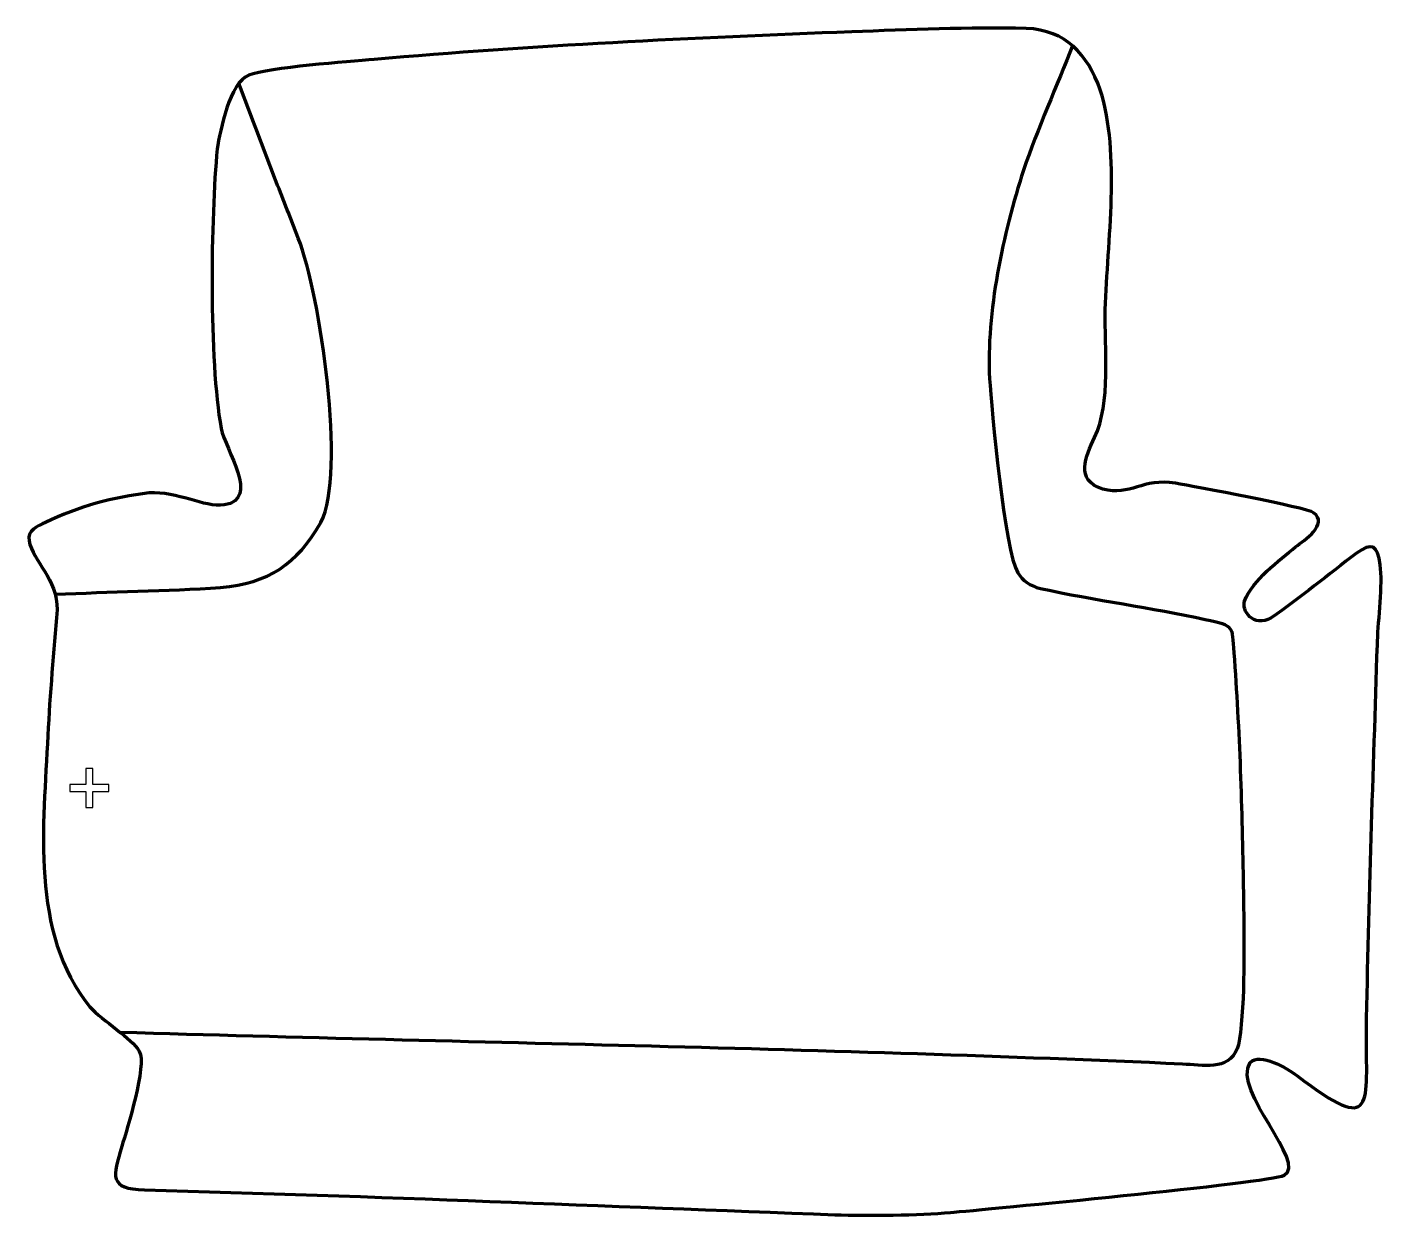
# Model space of a CAD drawing. Header units: millimetres. Extents: x -541 to 36, y 175 to 681.
import ezdxf

# ---------------------------------------------------------------- set-up
doc = ezdxf.new("R2010")
doc.units = ezdxf.units.MM
doc.header["$MEASUREMENT"] = 0
doc.layers.add('layer 2', color=7, linetype='Continuous')
doc.layers.add('layer 3', color=7, linetype='Continuous')

msp = doc.modelspace()

# ---------------------------------------------------------------- linework, layer by layer
at = {"layer": 'layer 2', "color": 142, "lineweight": 158}
for points, knots in [([(-96.1911, 673.4782), (-103.1213, 656.0605), (-111.2125, 637.7123), (-117.2399, 620.1029), (-117.2399, 620.1029), (-125.9081, 593.3431), (-133.2315, 559.3283), (-131.696, 531.168), (-131.696, 531.168), (-130.9923, 519.0877), (-125.1815, 457.2881), (-119.6656, 448.5373), (-119.6656, 448.5373), (-117.6681, 445.3682), (-114.6688, 442.9548), (-110.02, 441.8913), (-110.02, 441.8913), (-86.7978, 436.7927), (-62.8731, 433.7745), (-39.8706, 428.6736), (-39.8706, 428.6736), (-27.1667, 425.8565), (-28.6186, 426.1224), (-27.7196, 414.4722), (-27.7196, 414.4722), (-25.2037, 381.8701), (-24.2073, 347.1454), (-23.6758, 314.3693), (-23.6758, 314.3693), (-23.6758, 314.3693), (-23.6564, 313.1743), (-23.6564, 313.1743), (-23.6564, 313.1743), (-23.3956, 294.895), (-22.8278, 270.6516), (-24.9126, 252.6502), (-24.9126, 252.6502), (-25.174, 250.3935), (-25.4871, 247.9409), (-26.2633, 245.797), (-26.2633, 245.797), (-30.1273, 236.1782), (-40.9954, 238.8377), (-49.6237, 239.2285), (-49.6237, 239.2285), (-199.4562, 246.0148), (-351.6527, 248.1522), (-501.8239, 252.7553)], [0, 0, 0, 0, 0.07692308, 0.07692308, 0.07692308, 0.07692308, 0.15384615, 0.15384615, 0.15384615, 0.15384615, 0.23076923, 0.23076923, 0.23076923, 0.23076923, 0.30769231, 0.30769231, 0.30769231, 0.30769231, 0.38461538, 0.38461538, 0.38461538, 0.38461538, 0.46153846, 0.46153846, 0.46153846, 0.46153846, 0.53846154, 0.53846154, 0.53846154, 0.53846154, 0.61538462, 0.61538462, 0.61538462, 0.61538462, 0.69230769, 0.69230769, 0.69230769, 0.69230769, 0.76923077, 0.76923077, 0.76923077, 0.76923077, 0.84615385, 0.84615385, 0.84615385, 0.84615385, 1, 1, 1, 1]), ([(-529.5558, 439.4378), (-506.2074, 440.4039), (-482.3761, 440.8196), (-459.1153, 442.2212), (-459.1153, 442.2212), (-438.6104, 444.2333), (-426.753, 452.1137), (-416.4331, 469.9801), (-416.4331, 469.9801), (-405.5069, 491.2731), (-416.6121, 566.6193), (-426.0186, 591.1193), (-426.0186, 591.1193), (-429.0956, 599.1337), (-432.3352, 607.0818), (-435.4056, 615.1008), (-435.4056, 615.1008), (-440.727, 629.0704), (-446.0483, 643.04), (-451.3697, 657.0095)], [0, 0, 0, 0, 0.16666667, 0.16666667, 0.16666667, 0.16666667, 0.33333333, 0.33333333, 0.33333333, 0.33333333, 0.5, 0.5, 0.5, 0.5, 0.66666667, 0.66666667, 0.66666667, 0.66666667, 1, 1, 1, 1])]:
    msp.add_open_spline(points, degree=3, knots=knots, dxfattribs=at)
at = {"layer": 'layer 2', "color": 142}
msp.add_open_spline([(-516.487, 348.4931), (-516.487, 348.4931), (-516.487, 355.4076), (-516.487, 355.4076), (-516.487, 355.4076), (-516.487, 355.4076), (-523.3661, 355.4076), (-523.3661, 355.4076), (-523.3661, 355.4076), (-523.3661, 355.4076), (-523.3661, 358.3004), (-523.3661, 358.3004), (-523.3661, 358.3004), (-523.3661, 358.3004), (-516.487, 358.3004), (-516.487, 358.3004), (-516.487, 358.3004), (-516.487, 358.3004), (-516.487, 365.1795), (-516.487, 365.1795), (-516.487, 365.1795), (-516.487, 365.1795), (-513.5589, 365.1795), (-513.5589, 365.1795), (-513.5589, 365.1795), (-513.5589, 365.1795), (-513.5589, 358.3004), (-513.5589, 358.3004), (-513.5589, 358.3004), (-513.5589, 358.3004), (-506.6797, 358.3004), (-506.6797, 358.3004), (-506.6797, 358.3004), (-506.6797, 358.3004), (-506.6797, 355.4076), (-506.6797, 355.4076), (-506.6797, 355.4076), (-506.6797, 355.4076), (-513.5589, 355.4076), (-513.5589, 355.4076), (-513.5589, 355.4076), (-513.5589, 355.4076), (-513.5589, 348.4931), (-513.5589, 348.4931), (-513.5589, 348.4931), (-513.5589, 348.4931), (-516.487, 348.4931), (-516.487, 348.4931)], degree=3, knots=[0, 0, 0, 0, 0.07692308, 0.07692308, 0.07692308, 0.07692308, 0.15384615, 0.15384615, 0.15384615, 0.15384615, 0.23076923, 0.23076923, 0.23076923, 0.23076923, 0.30769231, 0.30769231, 0.30769231, 0.30769231, 0.38461538, 0.38461538, 0.38461538, 0.38461538, 0.46153846, 0.46153846, 0.46153846, 0.46153846, 0.53846154, 0.53846154, 0.53846154, 0.53846154, 0.61538462, 0.61538462, 0.61538462, 0.61538462, 0.69230769, 0.69230769, 0.69230769, 0.69230769, 0.76923077, 0.76923077, 0.76923077, 0.76923077, 0.84615385, 0.84615385, 0.84615385, 0.84615385, 1, 1, 1, 1], dxfattribs=at)
at = {"layer": 'layer 3', "color": 242, "lineweight": 158}
msp.add_open_spline([(-116.0899, 680.4828), (-99.1516, 679.6621), (-90.1371, 669.6373), (-84.596, 654.3022), (-84.596, 654.3022), (-75.7843, 626.6318), (-81.5139, 589.882), (-82.4778, 560.6679), (-82.4778, 560.6679), (-82.7129, 544.321), (-79.9633, 520.866), (-86.9814, 506.1277), (-86.9814, 506.1277), (-90.8854, 497.9294), (-95.5221, 488.1246), (-83.4872, 484.1866), (-83.4872, 484.1866), (-71.6584, 481.0201), (-66.7282, 489.0501), (-52.4848, 486.7143), (-52.4848, 486.7143), (-44.7946, 485.3483), (3.2689, 476.3731), (6.253, 474.1391), (6.253, 474.1391), (12.8092, 469.231), (2.1963, 462.3388), (-1.3903, 459.6198), (-1.3903, 459.6198), (-8.3315, 453.8771), (-19.8578, 445.2751), (-23.1297, 436.4664), (-23.1297, 436.4664), (-24.533, 432.6885), (-19.4937, 424.9132), (-11.7827, 429.3731), (-11.7827, 429.3731), (0.4907, 437.8264), (12.5254, 447.9362), (24.5221, 456.8394), (24.5221, 456.8394), (31.0537, 461.6867), (33.4861, 460.48), (34.6158, 451.9833), (34.6158, 451.9833), (35.7586, 443.3891), (33.8059, 428.7974), (33.4684, 419.4824), (33.4684, 419.4824), (33.4684, 419.4824), (33.4124, 417.9356), (33.4124, 417.9356), (33.4124, 417.9356), (31.7165, 363.1811), (29.635, 308.3997), (28.762, 253.6264), (28.762, 253.6264), (28.4662, 222.457), (33.4519, 208.0201), (-0.8903, 234.3921), (-0.8903, 234.3921), (-4.7757, 237.3758), (-16.6835, 244.2998), (-20.784, 239.9142), (-20.784, 239.9142), (-28.5544, 227.8173), (4.0118, 197.1165), (-6.2815, 191.8765), (-6.2815, 191.8765), (-12.6983, 188.6098), (-134.7614, 177.2789), (-148.3337, 176.029), (-148.3337, 176.029), (-161.7256, 174.7957), (-183.5581, 174.5701), (-197.5438, 175.0924), (-197.5438, 175.0924), (-295.4897, 178.7508), (-393.4824, 183.0469), (-491.451, 185.654), (-491.451, 185.654), (-506.981, 186.0673), (-504.9669, 191.2976), (-501.1756, 204.2718), (-501.1756, 204.2718), (-499.0016, 211.7113), (-490.3142, 238.6103), (-493.7669, 244.7909), (-493.7669, 244.7909), (-496.7715, 250.1693), (-509.4281, 257.6711), (-514.7979, 263.645), (-514.7979, 263.645), (-540.404, 295.2081), (-534.4485, 341.1923), (-532.6703, 379.2262), (-532.6703, 379.2262), (-531.8352, 397.0877), (-530.0886, 414.9218), (-528.7646, 432.7545), (-528.7646, 432.7545), (-528.4545, 446.0246), (-539.06, 453.3454), (-540.6772, 462.1722), (-540.6772, 462.1722), (-541.4948, 466.6343), (-537.1869, 468.2544), (-533.614, 470.0403), (-533.614, 470.0403), (-519.7632, 476.733), (-504.8138, 480.8529), (-489.5181, 482.5499), (-489.5181, 482.5499), (-477.3873, 483.3766), (-466.2824, 476.2183), (-457.5308, 477.4851), (-457.5308, 477.4851), (-441.9202, 479.7448), (-457.2518, 501.0635), (-458.8737, 509.9852), (-458.8737, 509.9852), (-464.19, 539.2268), (-463.3035, 600.1326), (-460.5673, 629.1568), (-460.5673, 629.1568), (-459.2361, 637.1599), (-455.318, 657.3068), (-447.12, 660.5066), (-447.12, 660.5066), (-438.4978, 663.8719), (-404.8622, 666.2915), (-393.7204, 667.2472), (-393.7204, 667.2472), (-326.6964, 673.1112), (-257.6229, 676.5188), (-190.3613, 678.9919), (-190.3613, 678.9919), (-166.1408, 679.8825), (-140.2877, 681.0242), (-116.0899, 680.4828)], degree=3, knots=[0, 0, 0, 0, 0.02777778, 0.02777778, 0.02777778, 0.02777778, 0.05555556, 0.05555556, 0.05555556, 0.05555556, 0.08333333, 0.08333333, 0.08333333, 0.08333333, 0.11111111, 0.11111111, 0.11111111, 0.11111111, 0.13888889, 0.13888889, 0.13888889, 0.13888889, 0.16666667, 0.16666667, 0.16666667, 0.16666667, 0.19444444, 0.19444444, 0.19444444, 0.19444444, 0.22222222, 0.22222222, 0.22222222, 0.22222222, 0.25, 0.25, 0.25, 0.25, 0.27777778, 0.27777778, 0.27777778, 0.27777778, 0.30555556, 0.30555556, 0.30555556, 0.30555556, 0.33333333, 0.33333333, 0.33333333, 0.33333333, 0.36111111, 0.36111111, 0.36111111, 0.36111111, 0.38888889, 0.38888889, 0.38888889, 0.38888889, 0.41666667, 0.41666667, 0.41666667, 0.41666667, 0.44444444, 0.44444444, 0.44444444, 0.44444444, 0.47222222, 0.47222222, 0.47222222, 0.47222222, 0.5, 0.5, 0.5, 0.5, 0.52777778, 0.52777778, 0.52777778, 0.52777778, 0.55555556, 0.55555556, 0.55555556, 0.55555556, 0.58333333, 0.58333333, 0.58333333, 0.58333333, 0.61111111, 0.61111111, 0.61111111, 0.61111111, 0.63888889, 0.63888889, 0.63888889, 0.63888889, 0.66666667, 0.66666667, 0.66666667, 0.66666667, 0.69444444, 0.69444444, 0.69444444, 0.69444444, 0.72222222, 0.72222222, 0.72222222, 0.72222222, 0.75, 0.75, 0.75, 0.75, 0.77777778, 0.77777778, 0.77777778, 0.77777778, 0.80555556, 0.80555556, 0.80555556, 0.80555556, 0.83333333, 0.83333333, 0.83333333, 0.83333333, 0.86111111, 0.86111111, 0.86111111, 0.86111111, 0.88888889, 0.88888889, 0.88888889, 0.88888889, 0.91666667, 0.91666667, 0.91666667, 0.91666667, 0.94444444, 0.94444444, 0.94444444, 0.94444444, 1, 1, 1, 1], dxfattribs=at)

doc.saveas('drawing.dxf')
